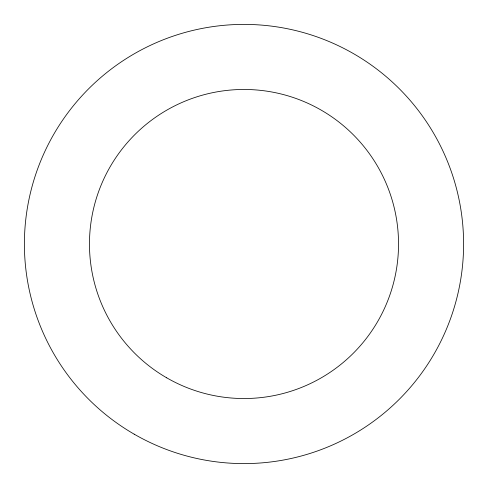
<?xml version="1.0" encoding="UTF-8"?>
<svg xmlns="http://www.w3.org/2000/svg" width="488" height="488" viewBox="0 0 488 488"><rect width="100%" height="100%" fill="white"/><g stroke="black" fill="none" stroke-linecap="round" stroke-linejoin="round"><path stroke-width="0.73" d="M166.731 377.828A154.531 154.531 0 0 0 398.531 244A154.531 154.531 0 0 0 166.731 110.172A154.531 154.531 0 0 0 166.731 377.828M134.2 434.18A219.6 219.6 0 0 0 463.6 244A219.6 219.6 0 0 0 134.2 53.82A219.6 219.6 0 0 0 134.2 434.18"/></g></svg>
